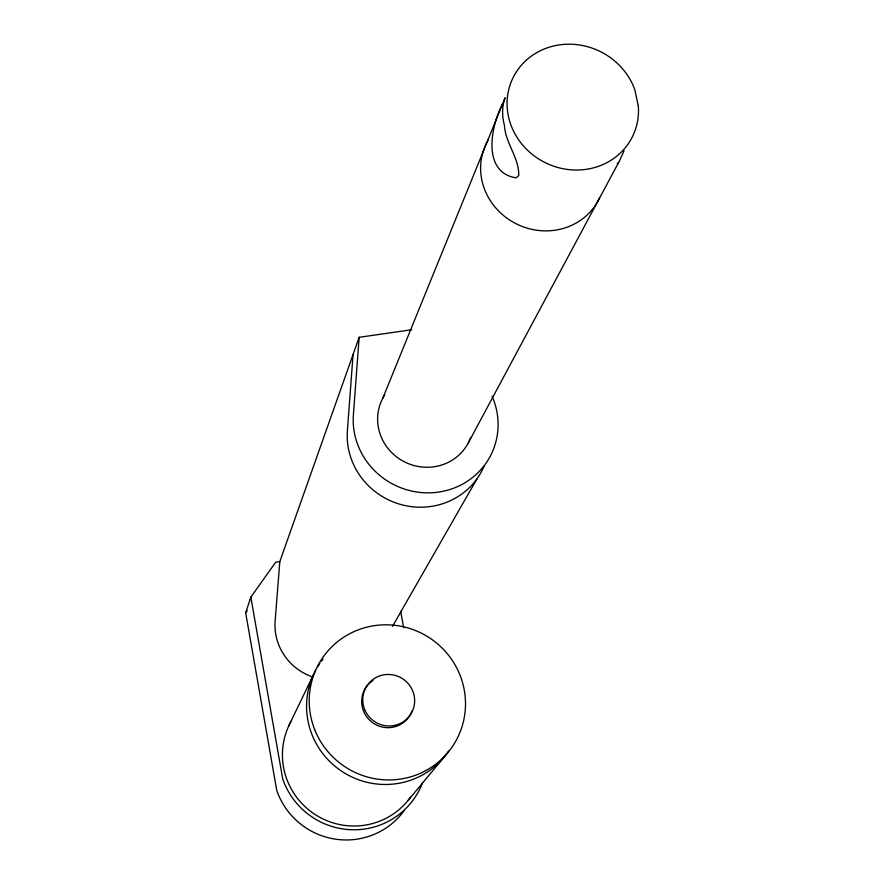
<?xml version="1.0" encoding="UTF-8"?>
<svg xmlns="http://www.w3.org/2000/svg" width="884" height="884" viewBox="0 0 884 884"><rect width="100%" height="100%" fill="white"/><g stroke="black" fill="none" stroke-linecap="round" stroke-linejoin="round"><path stroke-width="1.33" d="M353.07 354.484L347.456 429.867A71.615 68.786 25.6 0 0 401.546 504.709A71.615 68.786 25.6 0 0 484.023 466.31M411.767 329.732L359.147 337.301L353.456 414.043A72.996 70.024 25.6 0 0 437.447 492.244A72.996 70.024 25.6 0 0 492.057 396.154M359.147 337.301L279.819 561.55L275.189 620.27A54.941 53.692 24.5 0 0 311.091 676.404M403.988 810.915A72.842 71.858 35.5 0 1 334.627 839.038A72.842 71.858 35.5 0 1 276.747 790.44L245.675 612.833L250.835 597.142L275.709 562.18L279.819 561.55M502.466 104.19C490.786 126.036 481.703 172.479 516.134 177.861L518.731 175.562C519.295 157.949 505.372 143.175 504.433 125.384C502.057 116.412 501.769 106.5 505.084 97.77L382.794 398.187M468.365 442.773L619.662 160.568L624.093 150.766M288.615 726.173L313.301 675.022M392.452 626.458L477.084 478.642M618.667 162.413L617.64 163.971L617.33 163.186M245.675 612.833L247.244 610.623M408.187 800.296L444.663 756.406M400.662 611.396L403.668 627.673M250.835 597.142L282.736 779.025A74.654 73.571 35.2 0 0 352.13 829.756A74.654 73.571 35.2 0 0 422.618 782.528M470.542 437.867A48.244 46.277 25.6 0 1 404.618 461.934A48.244 46.277 25.6 0 1 384.838 394.717M411.944 711.034A26.034 25.526 34 0 1 371.755 722.04A26.034 25.526 34 0 1 373.004 680.492M410.552 797.202A70.897 69.858 35.2 0 1 315.721 814.904A70.897 69.858 35.2 0 1 290.947 721.521M448.608 751.057A77.869 76.378 34.1 0 1 344.428 772.981A77.869 76.378 34.1 0 1 315.665 670.26M317.676 666.79A77.869 76.378 34.1 0 1 319.864 663.42M321.422 661.254A77.869 76.378 34.1 0 1 323.047 659.155M599.628 197.729A62.83 58.863 26.1 0 1 515.261 223.32A62.83 58.863 26.1 0 1 488.366 139.683M638.325 106.069L634.867 89.87A66.576 62.002 26.2 0 0 527.019 59.571A66.576 62.002 26.2 0 0 549.417 164.568A66.576 62.002 26.2 0 0 638.325 106.069M365.258 710.858A26.122 25.603 34 0 0 410.088 715.222A26.122 25.603 34 0 0 390.761 674.58A26.122 25.603 34 0 0 365.258 710.858M314.715 729.654A78.632 77.085 34 0 0 448.641 751.621A78.632 77.085 34 0 0 398.706 625.85A78.632 77.085 34 0 0 314.715 729.654"/></g></svg>
